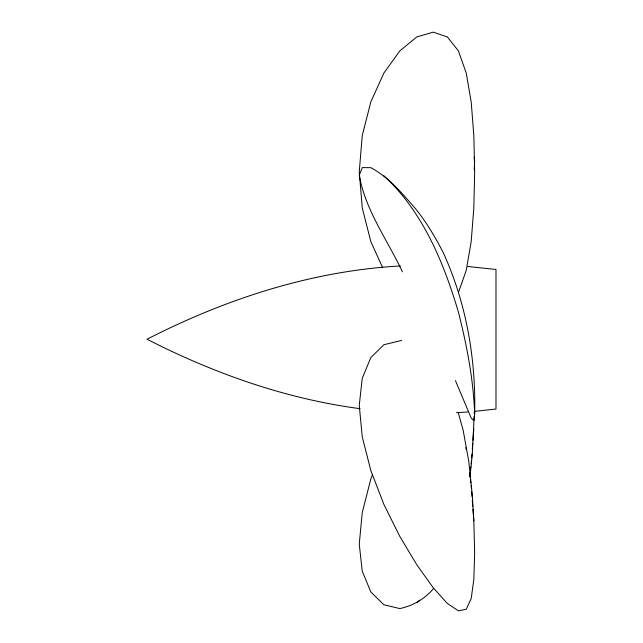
<?xml version="1.0" encoding="UTF-8"?>
<svg xmlns="http://www.w3.org/2000/svg" width="643" height="643" viewBox="0 0 643 643"><rect width="100%" height="100%" fill="white"/><g stroke="black" fill="none" stroke-linecap="round" stroke-linejoin="round"><path stroke-width="0.96" d="M469.945 477.026L472.203 455.381L474.148 416.56M474.221 413.562L474.269 411.568M474.196 169.768L474.655 160.975L474.188 157.149M471.198 463.844L471.415 460.902M471.632 457.961L471.93 454.038M472.3 449.144L472.734 443.26M472.959 440.318L473.835 428.56M402.438 271.844C387.528 240.04 365.417 210.438 359.26 175.258L362.242 167.614L370.818 167.67C388.846 177.315 402.188 193.422 415.45 208.613C426.389 222.148 435.247 237.082 443.188 252.538C466.304 302.909 475.973 358.738 474.655 413.979L473.835 420.691L471.198 418.071L455.437 380.624M469.72 474.574L469.985 472.621M470.387 469.695L470.789 466.77M458.395 292.621L466.231 270.438L471.198 241.535L473.835 207.866L474.655 171.737L473.835 135.609L471.198 101.948L466.231 73.037L458.395 50.853L447.319 36.908L433.173 32.15L416.865 36.908L399.858 50.853L383.887 73.037L370.818 101.948L362.242 135.609L359.26 171.737L362.242 207.866L370.818 241.535L382.665 267.729M372.586 474.421L370.818 479.011L362.242 512.712L359.26 544.115L362.242 571.169L370.818 591.938L383.887 604.79L399.858 608.575C413.127 605.706 424.991 598.842 433.679 588.377M416.865 602.78L419.702 600.16M401.658 340.436L383.887 344.72L370.818 357.572L362.242 378.349L359.26 405.395L362.242 436.806L370.818 470.507L383.887 504.425L399.858 536.535L416.865 564.892L433.173 587.686L447.319 603.415L458.395 610.85L466.231 609.275L471.198 598.601L473.835 579.415L474.655 552.94L473.835 520.959L472.203 494.129L468.819 461.658L463.121 430.03L458.314 412.935M474.365 411.375L495.986 409.036L495.986 269.449L467.774 266.515M456.45 412.661L467.774 411.97M400.38 265.953C311.734 270.848 225.677 298.971 147.014 339.239C213.773 373.342 285.564 398.837 360.096 408.683M383.887 175.78C422.748 211.676 443.654 262.312 458.395 312.088C466.874 345.452 473.417 379.507 474.655 413.979M465.797 447.665L466.231 449.57M469.72 474.936L469.985 476.889M470.387 479.815L470.789 482.74M471.198 485.674L471.415 488.608M471.632 491.549L472.002 496.452M472.3 500.375L472.734 506.25M472.959 509.192L473.835 520.959"/></g></svg>
